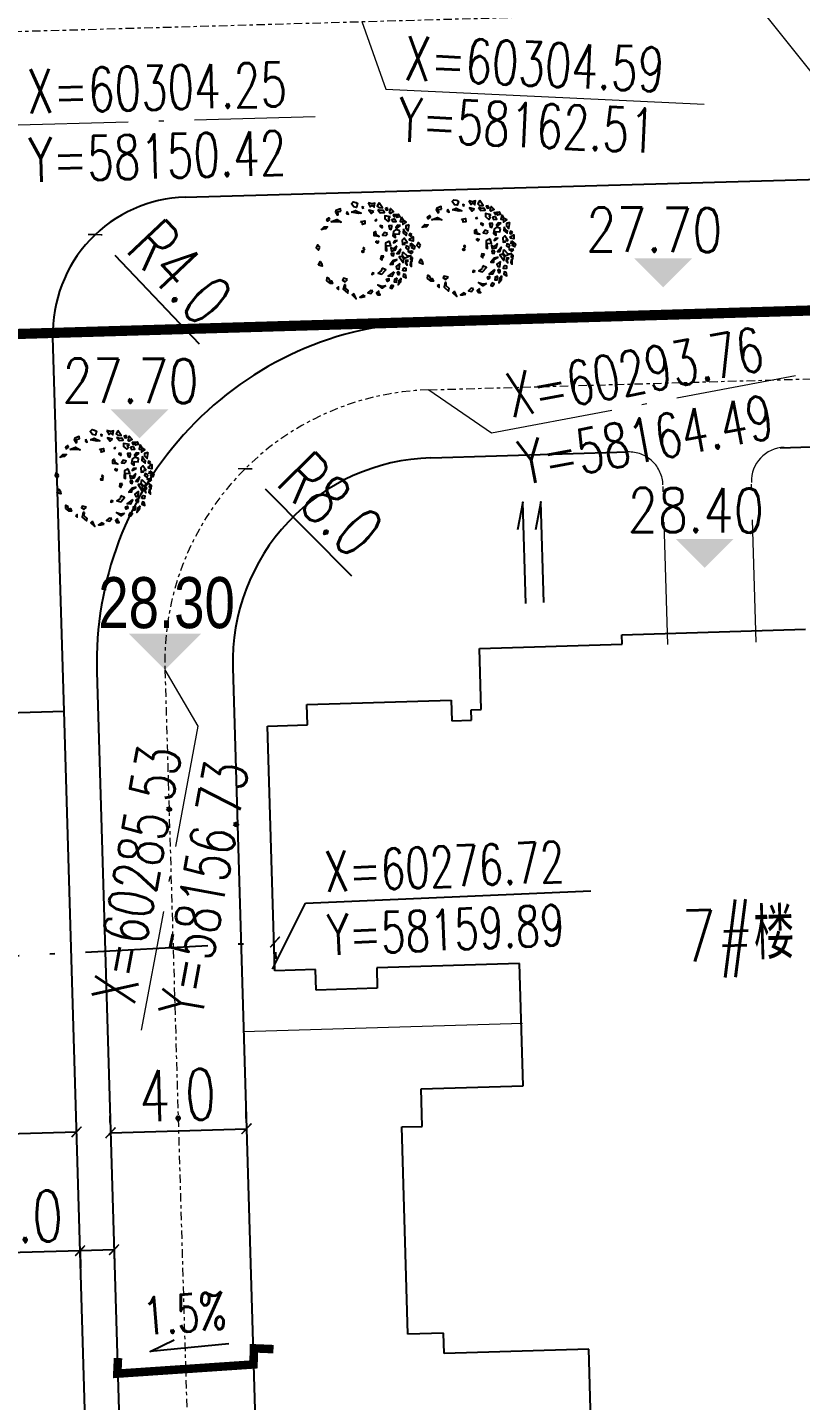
# Model space of a CAD drawing. Header units: inches. Extents: x 393 to 1582, y 246 to 1188.
# Drawn here: x 1116.71 to 1139.44, y 473.24 to 513.63 of the extents above; entities that cross this region are included whole.
import ezdxf

# ---------------------------------------------------------------- set-up
doc = ezdxf.new("R2010")
doc.units = ezdxf.units.IN
doc.header["$MEASUREMENT"] = 0
for name, pattern in [('ACAD_ISO10W100', [18.5, 12, -3, 0.5, -3]), ('CENTERX2', [4, 2.5, -0.5, 0.5, -0.5]), ('DASHED2', [0.375, 0.25, -0.125]), ('DOTE', [2.4200000000000004, 2, -0.2, 0.02, -0.2])]:
    doc.linetypes.add(name, pattern=pattern)
for name, color, linetype in [('buildcoor', 7, 'Continuous'), ('DIM', 4, 'Continuous'), ('drain', 4, 'Continuous'), ('ELEV', 1, 'Continuous'), ('GREEN', 64, 'Continuous'), ('ROAD-TEXT', 4, 'Continuous'), ('roaddim', 2, 'Continuous'), ('roadradiu', 3, 'Continuous'), ('外墙', 42, 'Continuous'), ('车库边线', 4, 'DOTE')]:
    doc.layers.add(name, color=color, linetype=linetype)
for name, color, linetype, lineweight in [('ROAD', 1, 'Continuous', 25), ('ROAD-CENTER', 7, 'CENTERX2', 18), ('ROAD-ZB', 4, 'Continuous', 15), ('walk', 2, 'Continuous', 18), ('围墙', 75, 'FENCELINE1', 15), ('建筑型号', 2, 'Continuous', 18), ('树', 84, 'Continuous', 15)]:
    doc.layers.add(name, color=color, linetype=linetype, lineweight=lineweight)
doc.styles.add('_HZTXT', font='txt.shx', dxfattribs={"width": 0.8, "bigfont": 'hztxt.shx'})
doc.styles.add('DIM_FONT', font='SIMPLEX.shx', dxfattribs={"width": 0.8})
doc.styles.add('FLS', font='', dxfattribs={"width": 0.8})
doc.styles.add('HZ', font='simplex.shx', dxfattribs={"width": 0.7, "bigfont": 'hztxt.shx'})
doc.styles.add('RO', font='romans.shx', dxfattribs={"width": 0.8})
doc.styles.get('FLS').set_extended_font_data('创艺繁隶书')
doc.linetypes.add('FENCELINE1', pattern='A,0.25,-0.1,[133,ltypeshp.shx,S=0.1,R=0,X=-0.1,Y=0],-0.1,1', length=1.45)
doc.dimstyles.new('NORMAL', dxfattribs={"dimtxt": 1.5, "dimasz": 0.3, "dimexe": 0.5, "dimexo": 0.3, "dimgap": 0.3, "dimtad": 1, "dimdec": 1, "dimzin": 1, "dimdsep": 46, "dimtxsty": 'HZ', "dimblk": 'ARCHTICK', "dimcen": 0, "dimclrt": 256, "dimadec": 0, "dimazin": 0, "dimtfac": 1, "dimtdec": 1, "dimtofl": 0, "dimtmove": 0, "dimatfit": 3, "dimldrblk": 'ARCHTICK', "dimfxl": 1, "dimtolj": 2, "dimtzin": 0, "dimarcsym": 0})

# ---------------------------------------------------------------- blocks, each defined once
blk = doc.blocks.new('_ARCHTICK')
at = {"color": 0, "linetype": 'ByBlock', "const_width": 0.15}
blk.add_lwpolyline([(-0.5, -0.5), (0.5, 0.5)], dxfattribs=at)
blk = doc.blocks.new('*D144')
at = {"layer": 'DEFPOINTS', "color": 0, "ltscale": 0.3, "transparency": 16777216}
for p in [(882.2550178935936, 640.1284098338355), (1132.977078982819, 454.4339077392135)]:
    blk.add_point(p, dxfattribs=at)
at = {"layer": 'roadradiu', "color": 0, "lineweight": -2, "ltscale": 0.3, "transparency": 16777216}
blk.add_line((887.2774950782396, 636.4085680455514), (882.2550178935936, 640.1284098338355), dxfattribs=at)
at = {"layer": 'roadradiu', "color": 0, "lineweight": -2, "ltscale": 0.3, "transparency": 16777216, "xscale": 0.3, "yscale": 0.3, "zscale": 0.3, "rotation": 143.4749139216822}
blk.add_blockref('_ARCHTICK', (882.2550178935936, 640.1284098338355), dxfattribs=at)
at = {"layer": 'roadradiu', "ltscale": 0.3, "transparency": 16777216, "insert": (885.6322688112145, 638.9337127008714), "char_height": 1.5, "attachment_point": 5, "rotation": 323.47491392168223, "style": 'HZ'}
blk.add_mtext('\\A2;R312.0', dxfattribs=at)
blk = doc.blocks.new('*D145')
at = {"layer": 'DEFPOINTS', "color": 0, "ltscale": 0.3, "transparency": 16777216}
for p in [(870.5997795228263, 623.2597136845425), (1132.977078982754, 454.4339077393371)]:
    blk.add_point(p, dxfattribs=at)
at = {"layer": 'roadradiu', "color": 0, "lineweight": -2, "ltscale": 0.3, "transparency": 16777216}
blk.add_line((881.4381460848931, 616.2858025507023), (870.5997795228263, 623.2597136845425), dxfattribs=at)
at = {"layer": 'roadradiu', "color": 0, "lineweight": -2, "ltscale": 0.3, "transparency": 16777216, "xscale": 0.3, "yscale": 0.3, "zscale": 0.3, "rotation": 147.2408788936933}
blk.add_blockref('_ARCHTICK', (870.5997795228263, 623.2597136845425), dxfattribs=at)
at = {"layer": 'roadradiu', "ltscale": 0.3, "transparency": 16777216, "insert": (879.6306179609841, 618.6974341729194), "char_height": 1.5, "attachment_point": 5, "rotation": 327.24087889369326, "style": 'HZ'}
blk.add_mtext('\\A2;R312.0', dxfattribs=at)
blk = doc.blocks.new('*D146')
at = {"layer": 'DEFPOINTS', "color": 0, "ltscale": 0.3, "transparency": 16777216}
for p in [(856.621815866559, 599.2502347645706), (1132.977078983271, 454.4339077402101)]:
    blk.add_point(p, dxfattribs=at)
at = {"layer": 'roadradiu', "color": 0, "lineweight": -2, "ltscale": 0.3, "transparency": 16777216}
blk.add_line((869.2364574053919, 592.6398809982622), (856.621815866559, 599.2502347645706), dxfattribs=at)
at = {"layer": 'roadradiu', "color": 0, "lineweight": -2, "ltscale": 0.3, "transparency": 16777216, "xscale": 0.3, "yscale": 0.3, "zscale": 0.3, "rotation": 152.3444580404491}
blk.add_blockref('_ARCHTICK', (856.621815866559, 599.2502347645706), dxfattribs=at)
at = {"layer": 'roadradiu', "ltscale": 0.3, "transparency": 16777216, "insert": (867.2215648578022, 594.8811603252689), "char_height": 1.5, "attachment_point": 5, "rotation": 332.34445804044907, "style": 'HZ'}
blk.add_mtext('\\A2;R312.0', dxfattribs=at)
blk = doc.blocks.new('*D149')
at = {"layer": 'DEFPOINTS', "color": 0, "ltscale": 0.3, "transparency": 16777216}
for p in [(834.8919699258416, 546.5711304189092), (1132.977078991871, 454.4339077363395)]:
    blk.add_point(p, dxfattribs=at)
at = {"layer": 'roadradiu', "color": 0, "lineweight": -2, "ltscale": 0.3, "transparency": 16777216}
blk.add_line((847.5652144177119, 542.6538681527171), (834.8919699258416, 546.5711304189092), dxfattribs=at)
at = {"layer": 'roadradiu', "color": 0, "lineweight": -2, "ltscale": 0.3, "transparency": 16777216, "xscale": 0.3, "yscale": 0.3, "zscale": 0.3, "rotation": 162.8237761284337}
blk.add_blockref('_ARCHTICK', (834.8919699258416, 546.5711304189092), dxfattribs=at)
at = {"layer": 'roadradiu', "ltscale": 0.3, "transparency": 16777216, "insert": (845.176283811618, 544.4912944938987), "char_height": 1.5, "attachment_point": 5, "rotation": 342.8237761284337, "style": 'HZ'}
blk.add_mtext('\\A2;R312.0', dxfattribs=at)
blk = doc.blocks.new('*D172')
at = {"layer": 'DEFPOINTS', "color": 0, "ltscale": 0.3, "transparency": 16777216}
for p in [(1118.148855289853, 481.14487102146), (1118.148855289852, 481.144871021482), (1112.651261560155, 480.9821959370157)]:
    blk.add_point(p, dxfattribs=at)
at = {"layer": 'roaddim', "color": 0, "lineweight": -2, "ltscale": 0.3, "transparency": 16777216}
for p, q in [((1112.64238837373, 481.2820646859087), (1112.636472916113, 481.4819771851928)), ((1118.139982103429, 481.4447397703531), (1118.134066645812, 481.6446522696371)), ((1112.651261560154, 480.9821959370377), (1118.148855289852, 481.144871021482))]:
    blk.add_line(p, q, dxfattribs=at)
at = {"layer": 'roaddim', "color": 0, "lineweight": -2, "ltscale": 0.3, "transparency": 16777216, "xscale": 0.3, "yscale": 0.3, "zscale": 0.3}
for p, rotation in [((1112.651261560154, 480.9821959370377), 181.6949009588253), ((1118.148855289852, 481.144871021482), 1.694900958825327)]:
    blk.add_blockref('_ARCHTICK', p, dxfattribs=dict(at, rotation=rotation))
at = {"layer": 'roaddim', "ltscale": 0.3, "transparency": 16777216, "insert": (1115.369002272518, 482.1130741003855), "char_height": 1.5, "attachment_point": 5, "rotation": 1.694900958825327, "style": 'HZ'}
blk.add_mtext('\\A2;5.5', dxfattribs=at)
blk = doc.blocks.new('*D173')
at = {"layer": 'DEFPOINTS', "color": 0, "ltscale": 0.3, "transparency": 16777216}
for p in [(1118.243568942454, 477.9440293905418), (1119.243136666819, 477.973607113533), (1119.251878167209, 477.6781914841583)]:
    blk.add_point(p, dxfattribs=at)
at = {"layer": 'roaddim', "color": 0, "lineweight": -2, "ltscale": 0.3, "transparency": 16777216}
for p, q in [((1118.252310442845, 477.6486137611671), (1115.353579227564, 477.5628388138356)), ((1119.251878167209, 477.6781914841583), (1118.252310442845, 477.6486137611671)), ((1118.252442212868, 477.6441606441341), (1118.267099226867, 477.1488325171541)), ((1119.252009937232, 477.6737383671253), (1119.266666951232, 477.1784102401454))]:
    blk.add_line(p, q, dxfattribs=at)
at = {"layer": 'roaddim', "color": 0, "lineweight": -2, "ltscale": 0.3, "transparency": 16777216, "xscale": 0.3, "yscale": 0.3, "zscale": 0.3}
for p, rotation in [((1118.252310442845, 477.6486137611671), 181.6949170066285), ((1119.251878167209, 477.6781914841583), 1.694917006628529)]:
    blk.add_blockref('_ARCHTICK', p, dxfattribs=dict(at, rotation=rotation))
at = {"layer": 'roaddim', "ltscale": 0.3, "transparency": 16777216, "insert": (1116.62195401555, 478.6508302647217), "char_height": 1.5, "attachment_point": 5, "rotation": 1.6949170066285293, "style": 'HZ'}
blk.add_mtext('\\A2;1.0', dxfattribs=at)
blk = doc.blocks.new('*D174')
at = {"layer": 'DEFPOINTS', "color": 0, "ltscale": 0.3, "transparency": 16777216}
for p in [(1119.150027869205, 481.120185672945), (1123.148277824295, 481.2384958434551), (1123.148277824295, 481.2384958434551)]:
    blk.add_point(p, dxfattribs=at)
at = {"layer": 'roaddim', "color": 0, "lineweight": -2, "ltscale": 0.3, "transparency": 16777216}
for p, q in [((1119.141154606417, 481.4200544195784), (1119.135239097891, 481.6199669173341)), ((1123.139404561506, 481.5383645900885), (1123.133489052981, 481.7382770878442)), ((1119.150027869205, 481.120185672945), (1123.148277824295, 481.2384958434551))]:
    blk.add_line(p, q, dxfattribs=at)
at = {"layer": 'roaddim', "color": 0, "lineweight": -2, "ltscale": 0.3, "transparency": 16777216, "xscale": 0.3, "yscale": 0.3, "zscale": 0.3}
for p, rotation in [((1123.148277824295, 481.2384958434551), 1.69491554966957), ((1119.150027869205, 481.120185672945), 181.6949155496696)]:
    blk.add_blockref('_ARCHTICK', p, dxfattribs=dict(at, rotation=rotation))
at = {"layer": 'roaddim', "ltscale": 0.3, "transparency": 16777216, "insert": (1121.118096426991, 482.2288813714171), "char_height": 1.5, "attachment_point": 5, "rotation": 1.69491554966957, "style": 'HZ'}
blk.add_mtext('\\A2;4.0', dxfattribs=at)
blk = doc.blocks.new('psss')
at = {"layer": 'drain', "ltscale": 3}
for points in [[(-2.979199663401232, 0.52727666348801), (0.00717558540054597, 0.5309393880161224), (-0.8080204050493194, 0.7139123538363492)], [(-2.966958536155289, -0.003638910493464209), (0, 0), (-0.8151959903043462, 0.1829729653982213)]]:
    blk.add_lwpolyline(points, dxfattribs=at)
blk = doc.blocks.new('*D370')
at = {"layer": 'DEFPOINTS', "color": 0, "linetype": 'ACAD_ISO10W100', "ltscale": 0.3, "transparency": 16777216}
for p in [(1123.10689173719, 500.6506224549585), (1128.744447906081, 494.9745357358617)]:
    blk.add_point(p, dxfattribs=at)
at = {"layer": 'roadradiu', "color": 0, "linetype": 'ACAD_ISO10W100', "lineweight": -2, "ltscale": 0.3, "transparency": 16777216}
blk.add_line((1126.242782356133, 497.4932992174635), (1123.10689173719, 500.6506224549585), dxfattribs=at)
at = {"layer": 'roadradiu', "color": 0, "linetype": 'ACAD_ISO10W100', "lineweight": -2, "ltscale": 0.3, "transparency": 16777216, "xscale": 0.3, "yscale": 0.3, "zscale": 0.3, "rotation": 134.8048701558057}
blk.add_blockref('_ARCHTICK', (1123.10689173719, 500.6506224549585), dxfattribs=at)
at = {"layer": 'roadradiu', "linetype": 'ACAD_ISO10W100', "ltscale": 0.3, "transparency": 16777216, "insert": (1125.631231784876, 499.5990368314113), "char_height": 1.5, "attachment_point": 5, "rotation": 314.8048701558057, "style": 'HZ'}
blk.add_mtext('\\A2;R8.0', dxfattribs=at)
blk = doc.blocks.new('A$C72E4118A')
at = {"layer": 'ROAD-TEXT', "const_width": 0.25}
blk.add_lwpolyline([(4.67738311913854, 1.103191714762943), (4.101842572345049, 1.096793538687052), (4.114073322169133, 0.6229896783188451), (0.128421394052566, 0.140900759754004), (0.1249942272115732, 0.6005136015883181)], dxfattribs=at)
at = {"layer": 'ROAD-TEXT'}
blk.add_lwpolyline([(3.356819772408926, 1.193641432590084), (1.057660554200993, 0.8404582833463792), (1.748017473975779, 1.227497444400797)], dxfattribs=at)
at = {"layer": 'ROAD-TEXT', "style": 'RO', "width": 0.7}
blk.add_text('1.5%', height=1.1, rotation=7.662003283342316, dxfattribs=at).set_placement((0.8719978045701282, 1.310918229777599))
blk = doc.blocks.new('*D237')
at = {"layer": 'DEFPOINTS', "color": 0, "linetype": 'ACAD_ISO10W100', "ltscale": 0.3, "transparency": 16777216}
for p in [(1123.986402837001, 486.7307649858549), (1123.986402837003, 486.7307649858186), (1090.700925478698, 484.9676751486905, -0.9369692328255609)]:
    blk.add_point(p, dxfattribs=at)
at = {"layer": 'DIM', "color": 0, "linetype": 'ACAD_ISO10W100', "lineweight": -2, "ltscale": 0.3, "transparency": 16777216}
for p, q in [((1090.7009254787, 484.9676751486542), (1123.986402837003, 486.7307649858186)), ((1124.00227121411, 486.4311849554658), (1124.012850132185, 486.2314649351702)), ((1090.716793855808, 484.6680951183014), (1090.727372773883, 484.4683750980058))]:
    blk.add_line(p, q, dxfattribs=at)
at = {"layer": 'DIM', "color": 0, "linetype": 'ACAD_ISO10W100', "lineweight": -2, "ltscale": 0.3, "transparency": 16777216, "xscale": 0.3, "yscale": 0.3, "zscale": 0.3}
for p, rotation in [((1123.986402837003, 486.7307649858186), 3.032051774220234), ((1090.7009254787, 484.9676751486542), 183.0320517742202)]:
    blk.add_blockref('_ARCHTICK', p, dxfattribs=dict(at, rotation=rotation))
at = {"layer": 'DIM', "linetype": 'ACAD_ISO10W100', "ltscale": 0.3, "transparency": 16777216, "insert": (1107.288124837968, 486.8977501735981), "char_height": 1.5, "attachment_point": 5, "rotation": 3.032051774220234, "style": 'HZ'}
blk.add_mtext('\\A2;33.3', dxfattribs=at)
blk = doc.blocks.new('GPPMTR01')
at = {"color": 0, "linetype": 'ByBlock'}
for points in [[(-0.2629462692984232, 0.454108427604193), (-0.2695533092463437, 0.4313884525779524), (-0.2483370891198075, 0.4311201640620341), (-0.2432341611944081, 0.4469651677472525)], [(-0.2145521100269007, 0.4434206345124865), (-0.2184191251649934, 0.4556669115755305), (-0.2419983376878054, 0.4750564484955148), (-0.1986527343928656, 0.4861755566688856), (-0.1987071956223864, 0.4485234731571818)], [(-0.1661580400360822, 0.4327330199821884), (-0.2074632221187771, 0.3860567107388801), (-0.1796944232738414, 0.3708567601410193), (-0.136939751103414, 0.3867562250557586), (-0.1467685834687316, 0.4091538967400805), (-0.1652991596623272, 0.406736532394988)], [(-0.1729788179896959, 0.4688807236292588), (-0.150794902167208, 0.5179200252688432), (-0.1200180935509205, 0.5164702851951389), (-0.1281290401757423, 0.4868748031436516), (-0.1436516690944788, 0.4982079171648279), (-0.1508493276844472, 0.4802681203185478), (-0.1448875640256448, 0.4701165471358614)], [(-0.1272703740756771, 0.4608785833985634), (-0.1326957303359808, 0.4285977163281774), (-0.1114795727059376, 0.4283294278122592), (-0.09649355653131922, 0.4594289326055634)], [(-0.1056669167511069, 0.5301077341899761), (-0.07307951152553828, 0.4959264380514251), (-0.0582670498972972, 0.5149161759783037), (-0.03456719235899085, 0.5035222617976133), (-0.03752968682737597, 0.5452995602437609), (-0.06419210400898144, 0.5301077341899761)], [(-0.03752968682737597, 0.4769368786859544), (-0.05530456435698251, 0.4541493181666856), (-0.04345459541151248, 0.4237658446205244), (-0.03160469789060575, 0.438957581393605)], [(0.006907685558048658, 0.4427555825474032), (-0.02567971788190592, 0.412372109001242), (-0.01975480036969901, 0.3819886354550809), (0.01579508861057028, 0.3516052511896238), (0.04541999758213975, 0.3667969879627044), (0.009870108601870453, 0.385786547328175), (0.03357012684544426, 0.4199680220281344)], [(0.00488750428143043, 0.5591320875771277), (-0.004942283387421384, 0.522511999724492), (0.01579508861057028, 0.5111181748245056), (0.0513449329504875, 0.5187139985706939)], [(0.009870108601870453, 0.4845326131514385), (0.04245748525761382, 0.4617451419128738), (0.08393238995886458, 0.4769368786859544), (0.06615749457311718, 0.4921286154590351), (0.04245748525761382, 0.4845326131514385)], [(0.1046697083884338, 0.5301077341899761), (0.08393238995886458, 0.5187139985706939), (0.09874477302008597, 0.5035222617976133), (0.1135572453620115, 0.5111181748245056)], [(0.1579945731070841, 0.4465534051397933), (0.09578226069556005, 0.4427555825474032), (0.1046697083884338, 0.412372109001242), (0.1461445238089803, 0.3933825496357715), (0.1550320607825582, 0.4161701101550404), (0.1402195884406326, 0.4275638457743227)], [(0.1313321407477589, 0.4883306143052368), (0.1372570761161067, 0.4997244392052232), (0.1342946530722849, 0.5301077341899761), (0.1728069561683055, 0.5073201736707073), (0.1461445238089803, 0.4807347905590486)], [(0.1787319808173574, 0.4769368786859544), (0.2290943332114818, 0.4959264380514251), (0.2498317409217552, 0.4731388775321562), (0.22316930856243, 0.4579471407590756), (0.2202067962379041, 0.4769368786859544), (0.2024319008521567, 0.4693410549397661), (0.1994693885276307, 0.4579471407590756)], [(0.2053944131766826, 0.438957581393605), (0.1787319808173574, 0.4199680220281344), (0.1935443638785789, 0.4047762852550539), (0.2261316423255476, 0.4161701101550404)], [(0.2676065470267984, 0.4503514062935914), (0.2527940746848728, 0.4351595802398068), (0.2409442932288814, 0.4085741078474439), (0.2735316609565545, 0.4275638457743227)], [(-0.4116768515759224, 0.3053779346073979), (-0.3644640545814815, 0.3042507657177246), (-0.3674178173970024, 0.3281527279859759), (-0.342602870648292, 0.3368543825335497), (-0.374238595350616, 0.3643005209137503), (-0.3823495687596492, 0.3347051281429671)], [(-0.3540263367420504, 0.4040750746047969), (-0.3350825783777999, 0.3712300427649974), (-0.3123625140708551, 0.3778369041515095), (-0.2925959447373191, 0.4083456385255687)], [(-0.3041535997293888, 0.3098280420241803), (-0.3426659028254095, 0.2718487447318308), (-0.2982286643610411, 0.2794445684780191)], [(-0.2977531553308311, 0.3548484620479426), (-0.258597227638719, 0.3617780731798937), (-0.2400121991436729, 0.4018472531945776), (-0.2633232124312709, 0.4000208378301383), (-0.2747105198398557, 0.3778912761003262)], [(-0.2152789442392437, 0.2946363052510997), (-0.2152789442392437, 0.2756465673242208), (-0.20639149654637, 0.2832424803511132)], [(-0.1234417942807135, 0.3136259538972744), (-0.144179228775198, 0.2946363052510997), (-0.1352917542981131, 0.2870404815049115), (-0.1145543912281919, 0.2946363052510997)], [(-0.0790044942126592, 0.4009782841012556), (-0.09677937084945872, 0.3705949891165027), (-0.06419210400898144, 0.3592010749358121), (-0.0493795843482827, 0.3705949891165027)], [(-0.03160469789060575, 0.3174239550510727), (-0.0582670498972972, 0.2946363052510997), (-0.04345459541151248, 0.2642529209856426), (-0.02271722341352081, 0.2908384826587097)], [(0.04541999758213975, 0.2946363052510997), (0.04245748525761382, 0.249061184212562), (0.1046697083884338, 0.2110818869202126), (0.1194821807303593, 0.2186777106664009), (0.06911991761693899, 0.245263272339468), (0.09578226069556005, 0.2832424803511132)], [(0.08393238995886458, 0.3705949891165027), (0.07208242994146492, 0.3440093381627315), (0.08096987763433859, 0.3212217776434627), (0.08393238995886458, 0.3440093381627315)], [(0.128369628423233, 0.3364135144165433), (0.1372570761161067, 0.2870404815049115), (0.1135572453620115, 0.2718487447318308), (0.1461445238089803, 0.2604549198318444), (0.1579945731070841, 0.3022322182779921)], [(0.1994693885276307, 0.2908384826587097), (0.1787319808173574, 0.3516052511896238), (0.2113193485450304, 0.3098280420241803)], [(0.2142818608695563, 0.3592010749358121), (0.2735316609565545, 0.3743928117088927), (0.2913064670615976, 0.4085741078474439), (0.282419019368724, 0.3364135144165433), (0.2468692285972292, 0.332615513262745)], [(0.2498317409217552, 0.3250197787972609), (0.2409442932288814, 0.2984342171241938), (0.312043874771871, 0.3022322182779921), (0.282419019368724, 0.3288176013896509)], [(0.3150063870963969, 0.4161701101550404), (0.3061189394035232, 0.4009782841012556), (0.3179688994209229, 0.3895845484819733), (0.3475938441047739, 0.3933825496357715)], [(0.3209314117454488, 0.3629990760896104), (0.3061189394035232, 0.3402115155703414), (0.3268563471137964, 0.3250197787972609), (0.3564812917976476, 0.3250197787972609), (0.3268563471137964, 0.3364135144165433)], [(0.3505561778678916, 0.3819886354550809), (0.3475938441047739, 0.3705949891165027), (0.3683312518150473, 0.3554030737820138), (0.3920310825691424, 0.3592010749358121)], [(0.3861060579200905, 0.2566570079587503), (0.3683312518150473, 0.2718487447318308), (0.3653687394905213, 0.2870404815049115), (0.377218699507921, 0.2984342171241938), (0.4009186195427203, 0.2832424803511132)], [(-0.481902910709679, 0.195890150147132), (-0.4611655029994058, 0.2072838857664143), (-0.4315405583155546, 0.1769005015009573), (-0.4522780553065321, 0.1541129409816885), (-0.4937528707270786, 0.1503151183892985), (-0.4996778060954264, 0.1769005015009573)], [(-0.4167280859736291, 0.1085378199431508), (-0.4108031506052814, 0.1503151183892985), (-0.357478375167335, 0.188294415681648), (-0.3693283351847346, 0.1617088540085809)], [(-0.393028255219534, 0.2414652711856697), (-0.4078407275614596, 0.2300714462856832), (-0.3959906782633557, 0.2262735344125891)], [(-0.2834161920191156, 0.1389212042086079), (-0.2686037196771899, 0.1806984133740515), (-0.2389788642740429, 0.165506765881675), (-0.2478663119669166, 0.1389212042086079), (-0.2626787843088422, 0.1503151183892985)], [(-0.06419210400898144, 0.2072838857664143), (-0.08492947332855197, 0.1844964145278497), (-0.1145543912281919, 0.2034859738933202), (-0.1145543912281919, 0.2186777106664009), (-0.08492947332855197, 0.2072838857664143), (-0.0523420698885974, 0.2262735344125891)], [(-0.01975480036969901, 0.188294415681648), (-0.007904768927736073, 0.1920922382740379), (0.0009827055493488537, 0.1769005015009573), (-0.01975480036969901, 0.1693046777547691)], [(0.1520696377387363, 0.1617088540085809), (0.1372570761161067, 0.1389212042086079), (0.1579945731070841, 0.1199316448431374), (0.1757694684928315, 0.1275274685893256), (0.1609570854316101, 0.1427192053624062)], [(0.1787319808173574, 0.2718487447318308), (0.1668820207999577, 0.245263272339468), (0.1846569161857051, 0.2376674485932797), (0.1994693885276307, 0.252859006804952)], [(0.2527940746848728, 0.2680509221394409), (0.2409442932288814, 0.2262735344125891), (0.2587190993339247, 0.1769005015009573), (0.2735316609565545, 0.2034859738933202), (0.2527940746848728, 0.2186777106664009)], [(0.3031564270789972, 0.2680509221394409), (0.3090814517280491, 0.2186777106664009), (0.3357438840873743, 0.2148798880740108), (0.3505561778678916, 0.2338694474394814)], [(0.3475938441047739, 0.173102500347159), (0.377218699507921, 0.1275274685893256), (0.3564812917976476, 0.09714408432386853), (0.3535187794731217, 0.1275274685893256)], [(0.4009186195427203, 0.2072838857664143), (0.3831435455955646, 0.2186777106664009), (0.3653687394905213, 0.2110818869202126), (0.3683312518150473, 0.195890150147132), (0.3920310825691424, 0.1920922382740379)], [(0.430543385665163, 0.2604549198318444), (0.4186934256477634, 0.245263272339468), (0.436468499594919, 0.2300714462856832), (0.466093354998066, 0.249061184212562)], [(0.4216559379722892, 0.165506765881675), (0.4186934256477634, 0.1351233816162179), (0.4394309226387408, 0.1199316448431374), (0.4512808826561406, 0.1389212042086079)], [(0.4423933456825628, 0.2034859738933202), (0.4512808826561406, 0.1693046777547691), (0.4868307627083394, 0.1389212042086079), (0.4720182903664139, 0.1806984133740515)], [(-0.481902910709679, 0.01358969277719271), (-0.5056028307444783, 0.02498341946840464), (-0.514490278437352, -0.02438975629235373), (-0.5056028307444783, -0.03578347851953046), (-0.4641280153239317, -0.03578347851953046), (-0.4700529506922794, -0.02438975629235373), (-0.4937528707270786, -0.01679382540932053)], [(-0.4463530306574802, 0.07055861193150559), (-0.4315405583155546, 0.05536669659701674), (-0.4137656629298072, 0.06676061077770734)], [(-0.01975480036969901, 0.03257914500581832), (-0.03456719235899085, 0.02498341946840464), (-0.02567971788190592, 0.01738756000993476), (-0.013829686439943, 0.0211854183146064)], [(0.2498317409217552, 0.08575017014317791), (0.2705691486320285, 0.06296269890461323), (0.2735316609565545, 0.0211854183146064), (0.3031564270789972, 0.05156886507655634), (0.2853815316932499, 0.1085378199431508)], [(0.4009186195427203, 0.07815434639698968), (0.3979561964988984, 0.06296269890461323), (0.3742561871833951, 0.06676061077770734), (0.377218699507921, 0.08954817129697619)], [(0.4275809626213412, 0.02498341946840464), (0.430543385665163, -0.02059175513855549), (0.377218699507921, -0.04337927101747224), (0.4098059779548898, -0.01299595817657849)], [(0.4512808826561406, 0.07435643452389558), (0.469055867322592, 0.05156886507655634), (0.4838683396645175, 0.06296269890461323), (0.4720182903664139, 0.09334617245077441)], [(-0.4670904383677534, -0.130731699430228), (-0.4641280153239317, -0.1573171718225909), (-0.481902910709679, -0.1535192599494968), (-0.4848654230342049, -0.1269337875571338)], [(-0.4374655829646065, -0.130731699430228), (-0.4285781352717328, -0.06616685832095229), (-0.3811782952021343, -0.03958140735595835), (-0.4078407275614596, -0.07756064750865711)], [(0.2557565870093988, -0.01299595817657849), (0.2409442932288814, -0.02818761638263944), (0.2527940746848728, -0.03958140735595835)], [(0.4068436441917722, -0.1193378923863823), (0.3890685702446164, -0.1383276124571204), (0.3979561964988984, -0.1763068204687656), (0.4186934256477634, -0.1535192599494968)], [(0.436468499594919, -0.06616685832095229), (0.4423933456825628, -0.09655030508290223), (0.466093354998066, -0.09655030508290223), (0.4809058273399915, -0.07376278920398549), (0.4601683303490142, -0.07756064750865711)], [(-0.4196906875788592, -0.2598612387996526), (-0.4315405583155546, -0.218083940353505), (-0.4108031506052814, -0.1877006453687521), (-0.4019157029124076, -0.214286117761115), (-0.4108031506052814, -0.2294777652534915)], [(0.1698444438437796, -0.2864467111920156), (0.1372570761161067, -0.3168301847381768), (0.1491071254142104, -0.3358198333843515), (0.1757694684928315, -0.3206280966112709)], [(0.4157310026039416, -0.218083940353505), (0.3890685702446164, -0.2332757664072897), (0.3920310825691424, -0.271254974418935), (0.4068436441917722, -0.2484675031803703)], [(-0.265641207352664, -0.3662033069305126), (-0.3041535997293888, -0.3737991306767008), (-0.2834161920191156, -0.4003846030690638), (-0.2508288242914426, -0.3927886900421714)], [(0.1876194285102311, -0.4307679873345209), (0.2113193485450304, -0.4231721635883326), (0.1876194285102311, -0.407980426815252)], [(0.2053944131766826, -0.3320219215112574), (0.1994693885276307, -0.3434156571305397), (0.2350192685798296, -0.377597042549795), (0.2942689793861236, -0.3586073046229161), (0.2735316609565545, -0.3396177452574455), (0.2350192685798296, -0.3510115701574321)], [(0.3268563471137964, -0.3054363598381903), (0.3327813717628483, -0.3282239203574591), (0.3890685702446164, -0.3130322728650827)], [(-0.1145543912281919, -0.4725451964999643), (-0.1382542487664982, -0.4383639003614132), (-0.1056669167511069, -0.4383639003614132), (-0.08492947332855197, -0.4459597241076015)], [(0.07208242994146492, -0.4801410202461526), (0.04245748525761382, -0.461151460880682), (0.06023238064336118, -0.4497577252613997), (0.06615749457311718, -0.4535556371344939), (0.09578226069556005, -0.4535556371344939), (0.09578226069556005, -0.4383639003614132), (0.1254072053794111, -0.4421618122345073), (0.1135572453620115, -0.461151460880682)]]:
    blk.add_lwpolyline(points, close=True, dxfattribs=at)
blk.add_circle((0, 0), 0.01003491861934691, dxfattribs=at)
blk = doc.blocks.new('A$C4417064F')
at = {"layer": 'GREEN', "xscale": 4.647578996463836, "yscale": 4.647578996463836, "zscale": 4.647578996463836, "rotation": 300.5404110418328}
blk.add_blockref('GPPMTR01', (0.8014980672414822, 3.068208391377993), dxfattribs=at)
blk = doc.blocks.new('*D413')
at = {"layer": 'DEFPOINTS', "color": 0, "linetype": 'ACAD_ISO10W100', "ltscale": 0.3, "transparency": 16777216}
for p in [(1118.700296535252, 507.5378609738099), (1121.455438873448, 504.6380005122911)]:
    blk.add_point(p, dxfattribs=at)
at = {"layer": 'roadradiu', "color": 0, "linetype": 'ACAD_ISO10W100', "lineweight": -2, "ltscale": 0.3, "transparency": 16777216}
blk.add_line((1121.765392386506, 504.311766210359), (1118.700296535252, 507.5378609738099), dxfattribs=at)
at = {"layer": 'roadradiu', "color": 0, "linetype": 'ACAD_ISO10W100', "lineweight": -2, "ltscale": 0.3, "transparency": 16777216, "xscale": 0.3, "yscale": 0.3, "zscale": 0.3, "rotation": 133.5340540788464}
blk.add_blockref('_ARCHTICK', (1118.700296535252, 507.5378609738099), dxfattribs=at)
at = {"layer": 'roadradiu', "linetype": 'ACAD_ISO10W100', "ltscale": 0.3, "transparency": 16777216, "insert": (1121.200693507398, 506.4305489212413), "char_height": 1.5, "attachment_point": 5, "rotation": 313.5340540788464, "style": 'HZ'}
blk.add_mtext('\\A2;R4.0', dxfattribs=at)
blk = doc.blocks.new('*D367')
at = {"layer": 'DEFPOINTS', "color": 0, "ltscale": 0.3, "transparency": 16777216}
for p in [(1102.699822334727, 855.8109969237985), (1268.803820426708, 491.9298874692677)]:
    blk.add_point(p, dxfattribs=at)
at = {"layer": 'roadradiu', "color": 0, "lineweight": -2, "ltscale": 0.3, "transparency": 16777216}
blk.add_line((1105.544353302054, 849.5795329243863), (1102.699822334727, 855.8109969237985), dxfattribs=at)
at = {"layer": 'roadradiu', "color": 0, "lineweight": -2, "ltscale": 0.3, "transparency": 16777216, "xscale": 0.5, "yscale": 0.5, "zscale": 0.5, "rotation": 114.5356906864757}
blk.add_blockref('_ARCHTICK', (1102.699822334727, 855.8109969237985), dxfattribs=at)
at = {"layer": 'roadradiu', "ltscale": 0.3, "transparency": 16777216, "insert": (1105.284905728324, 852.6764365322638), "char_height": 1.5, "attachment_point": 5, "rotation": 294.5356906864757, "style": 'HZ'}
blk.add_mtext('\\A2;R400.0', dxfattribs=at)
blk = doc.blocks.new('*D368')
at = {"layer": 'DEFPOINTS', "color": 0, "ltscale": 0.3, "transparency": 16777216}
for p in [(1082.316932487506, 845.7979993793334), (1268.803820426708, 491.9298874692678)]:
    blk.add_point(p, dxfattribs=at)
at = {"layer": 'roadradiu', "color": 0, "lineweight": -2, "ltscale": 0.3, "transparency": 16777216}
blk.add_line((1085.510520443466, 839.738007962873), (1082.316932487506, 845.7979993793334), dxfattribs=at)
at = {"layer": 'roadradiu', "color": 0, "lineweight": -2, "ltscale": 0.3, "transparency": 16777216, "xscale": 0.5, "yscale": 0.5, "zscale": 0.5, "rotation": 117.7890269071793}
blk.add_blockref('_ARCHTICK', (1082.316932487506, 845.7979993793334), dxfattribs=at)
at = {"layer": 'roadradiu', "ltscale": 0.3, "transparency": 16777216, "insert": (1085.075738869174, 842.8151966120554), "char_height": 1.5, "attachment_point": 5, "rotation": 297.7890269071793, "style": 'HZ'}
blk.add_mtext('\\A2;R400.0', dxfattribs=at)

msp = doc.modelspace()

# ---------------------------------------------------------------- linework, layer by layer
at = {"layer": 'buildcoor', "color": 0, "ltscale": 0.3}
for points in [[(1123.910125045937, 485.9279486320875), (1124.878857725359, 487.8729157524131)], [(1124.878857725359, 487.8729157524131), (1133.271199861179, 488.2315150767018)]]:
    msp.add_lwpolyline(points, dxfattribs=at)
at = {"layer": 'ELEV', "color": 0}
for points in [[(1134.550958603105, 506.8381840264402), (1136.248014877872, 506.8381840264402), (1135.399486740434, 505.9896558890096)], [(1119.149700859512, 502.3952986115392), (1120.846757134279, 502.3952986115392), (1119.998228996841, 501.5467704741087)], [(1135.77115612574, 498.5886110583152), (1137.468212400506, 498.5886110583152), (1136.619684263068, 497.7400829208846)], [(1119.687287824099, 495.7985755666514), (1121.808608167675, 495.7985755666514), (1120.747947995887, 494.7379153948633)]]:
    msp.add_solid(points, dxfattribs=at)
at = {"layer": 'ROAD', "color": 0, "linetype": 'Continuous'}
for p, q in [((1121.342171163183, 508.6363964939074), (1143.18437971415, 509.2551488538584)), ((1128.450201781388, 504.970205290977), (1219.543904994841, 507.595968477187)), ((1112.220561764779, 493.3599246650038, -2.88359340671182e-05), (1117.782538985806, 493.5245063102039))]:
    msp.add_line(p, q, dxfattribs=at)
at = {"layer": 'ROAD', "color": 0}
for p, q in [((1117.782538985813, 493.5245063102039), (1117.457188888207, 504.5196913599567)), ((1118.56853579241, 466.9617961704271), (1117.782538985813, 493.5245063102039))]:
    msp.add_line(p, q, dxfattribs=at)
at = {"layer": 'ROAD', "color": 0, "ltscale": 0.3}
for p, q in [((1138.837810052036, 501.267965238737), (1160.954534041915, 501.905476697858)), ((1128.56698265044, 500.9719106685289), (1134.364674441329, 501.143467202367)), ((1122.747072973377, 494.7970704800819), (1123.856213274784, 457.314070151012)), ((1118.748823018302, 494.6787603095791), (1119.846130949636, 457.5956306994477))]:
    msp.add_line(p, q, dxfattribs=at)
at = {"layer": 'ROAD', "color": 0, "linetype": 'ACAD_ISO10W100'}
msp.add_arc((1121.455438873448, 504.6380005122911), 4, 91.62265734170359, 181.6949009590849, dxfattribs=at)
at = {"layer": 'ROAD', "color": 0, "ltscale": 0.3}
for centre, radius in [((1128.744447906081, 494.9745357358616), 10), ((1128.744447906045, 494.9745357358543), 6)]:
    msp.add_arc(centre, radius, 91.69491554798736, 181.6949155496541, dxfattribs=at)
at = {"layer": 'ROAD-CENTER', "color": 5, "ltscale": 0.1}
for p, q in [((939.8117825666571, 508.502132171946, 0.0005925853669521697), (1138.29528024664, 514.1353921143592)), ((1128.507827565294, 502.9710356460919), (1255.711915821675, 506.637675603538)), ((1120.747947995858, 494.7379153948341), (1122.059117431113, 450.4274126452065))]:
    msp.add_line(p, q, dxfattribs=at)
msp.add_arc((1128.744447906081, 494.9745357358616), 8, 91.69491554798736, 181.6949155496541, dxfattribs=at)
at = {"layer": 'ROAD-ZB', "color": 0, "ltscale": 0.3}
for points in [[(1138.29528024664, 514.1353921143592), (1140.247195613514, 511.6921308902448)], [(1126.533989595818, 513.8015890109883), (1127.244596120146, 511.8118744172307)], [(1127.244596120146, 511.8118744172307), (1136.609752948543, 511.3783827895668)]]:
    msp.add_lwpolyline(points, dxfattribs=at)
at = {"layer": 'ROAD-ZB', "color": 0, "linetype": 'ACAD_ISO10W100', "ltscale": 0.3}
for points in [[(1116.070995205178, 510.7551590280773), (1125.167337545704, 511.0131435702052)], [(1130.347899284463, 501.7101426267828), (1139.291720350129, 503.3888518765444)], [(1128.507827565294, 502.9710356460919), (1130.347899284463, 501.7101426267828)], [(1120.747947995858, 494.7379153948414), (1121.718820144016, 493.081672104504)], [(1121.718820144016, 493.081672104504), (1120.053951634925, 484.1352642864213)]]:
    msp.add_lwpolyline(points, dxfattribs=at)
at = {"layer": 'walk', "color": 0, "linetype": 'ACAD_ISO10W100', "ltscale": 0.3}
for p, q in [((1135.532803470467, 495.4761136829757), (1135.393814525765, 500.1734804630096)), ((1138.131666079245, 495.5530106314901), (1137.992676890493, 500.250385660117))]:
    msp.add_line(p, q, dxfattribs=at)
for centre, start, end in [((1138.992239432331, 500.2799614095412), 91.69491554798736, 181.6948127617053), ((1134.394251983927, 500.1439047135855), 1.694812761705371, 91.69491554798736)]:
    msp.add_arc(centre, 1, start, end, dxfattribs=at)
at = {"layer": '围墙', "color": 0, "ltscale": 0.2}
msp.add_line((1123.063550467815, 484.1018265936282), (1131.259979491909, 484.3443629346139), dxfattribs=at)
at = {"layer": '外墙', "color": 2, "ltscale": 0.1}
for p, q in [((1134.188772635172, 495.7684716834418), (1139.586410059347, 495.928190433079)), ((1134.197054348116, 495.4885941873734), (1134.188772635172, 495.7684716834418)), ((1129.99889190709, 495.3643684932111), (1134.197054348116, 495.4885941873734)), ((1130.052131490303, 493.5651560184859), (1129.99889190709, 495.3643684932111)), ((1124.920500485897, 493.7134398398492), (1129.16864105122, 493.8391444113229)), ((1124.938247013634, 493.1137023482741), (1124.920500485897, 493.7134398398492)), ((1129.16864105122, 493.8391444113229), (1129.186387578958, 493.2394069197479)), ((1129.752265794938, 493.5562828448827), (1130.052131490303, 493.5651560184859)), ((1129.761139058807, 493.2564140990951), (1129.752265794938, 493.5562828448827)), ((1129.186387578958, 493.2394069197479), (1129.761139058807, 493.2564140990951)), ((1123.763761092633, 493.0789487314549), (1124.938247013634, 493.1137023482741)), ((1123.97671942549, 485.882098832554), (1123.763761092633, 493.0789487314549)), ((1125.176194408633, 485.917591888029), (1123.97671942549, 485.882098832554)), ((1125.19394093637, 485.3178543964539), (1125.176194408633, 485.917591888029)), ((1131.173569324384, 486.0950571654037), (1126.975406883358, 485.9708314712414)), ((1126.975406883358, 485.9708314712414), (1126.993153411096, 485.3710939796663)), ((1131.280048490808, 482.4966322159533), (1131.173569324384, 486.0950571654037)), ((1126.993153411096, 485.3710939796663), (1125.19394093637, 485.3178543964539)), ((1128.281364083356, 482.4078996675315), (1131.280048490808, 482.4966322159533)), ((1128.313896333785, 481.3083808427116), (1128.281364083356, 482.4078996675315)), ((1127.71415884221, 481.2906343149742), (1128.313896333785, 481.3083808427116)), ((1127.894581874208, 475.1933031506276), (1127.71415884221, 481.2906343149742)), ((1128.944122484464, 475.2243595741682), (1127.894581874208, 475.1933031506276)), ((1128.961869012202, 474.6246220825931), (1128.944122484464, 475.2243595741682)), ((1133.210009577525, 474.7503266540669), (1128.961869012202, 474.6246220825931)), ((1133.272122424606, 472.6512454335542), (1133.210009577525, 474.7503266540669))]:
    msp.add_line(p, q, dxfattribs=at)
at = {"layer": '车库边线', "color": 0, "linetype": 'DASHED2', "ltscale": 0.5, "const_width": 0.3, "elevation": 0.9369604230422974}
msp.add_lwpolyline([(990.2576194702282, 501.7820397265232), (1053.155092285889, 503.6432069232388), (1053.104674199859, 505.3470679203375), (1054.778941447913, 505.3966103127596), (1054.829359533936, 503.69274931569), (1101.633875051333, 505.0777260230598), (1103.577121049211, 439.4064297849464), (1106.076027389595, 439.4803736542227), (1106.726733410929, 417.489998819), (1098.730233121752, 417.2533784372491), (1098.925444928152, 410.6562659867259), (1104.42303887693, 410.818942499157), (1104.760222906197, 399.4239300845575), (1115.055609389479, 399.7285756409393), (1114.356762597521, 423.5183138390412), (1111.832489286194, 423.4436193485881), (1111.197614790931, 445.5845283024383), (1113.696521131301, 445.6584721717291), (1111.955882524251, 504.4827248558859), (1155.436852846587, 505.7693481814995), (1155.399145917612, 507.0436402196056), (1157.148380355758, 507.0954009281041), (1157.186087284748, 505.821108889998), (1217.909511355583, 507.6179449136899)], dxfattribs=at)
at = {"layer": '车库边线', "color": 0, "linetype": 'DASHED2', "ltscale": 0.5, "elevation": 0.0022894985416204}
msp.add_lwpolyline([(990.2576164170908, 501.7820396388261), (1053.155086251923, 503.6432067474735), (1053.104668166191, 505.3470677341675), (1054.778935331736, 505.3966101241522), (1054.829353417468, 503.6927491374582), (1101.633866714591, 505.0777257792716), (1103.577112705092, 439.4064297945507), (1106.076018926769, 439.4803736603272), (1106.726724945629, 417.4899989096076), (1098.730225036271, 417.2533785391125), (1098.92543684198, 410.6562661124108), (1104.42303052966, 410.8189426171294), (1104.760214557567, 399.4239302477936), (1115.055600551751, 399.7285757897108), (1114.356753757858, 423.5183138932981), (1111.832480568607, 423.4436194064538), (1111.197606077179, 445.5845282738001), (1113.696512298849, 445.6584721395766), (1111.955873698339, 504.4827245992411), (1155.436841955439, 505.7693478638167), (1155.399135026595, 507.0436398973898), (1157.148369381766, 507.0954006034363), (1157.18607631061, 505.8211085698632), (1217.909497497255, 507.6179445083172)], dxfattribs=at)

# ---------------------------------------------------------------- block references
at = {"layer": 'ROAD', "color": 0, "rotation": 91.62464345549249}
msp.add_blockref('psss', (1131.804641761171, 499.6774948028679), dxfattribs=at)
at = {"layer": 'ROAD-TEXT', "color": 0, "linetype": 'ACAD_ISO10W100', "ltscale": 0.3, "rotation": 356.9753822833728}
msp.add_blockref('A$C72E4118A', (1119.212225161793, 473.9000888903602), dxfattribs=at)
at = {"layer": '树', "color": 0, "xscale": 0.6050000000032014, "yscale": 0.6050000000032014, "zscale": 0.6050000000000001}
for p in [(1126.087405915584, 505.179965470742), (1129.048726961411, 505.2455936349571), (1118.407077553349, 498.4830072122195)]:
    msp.add_blockref('A$C4417064F', p, dxfattribs=at)

# ---------------------------------------------------------------- texts
at = {"layer": 'buildcoor', "color": 0, "ltscale": 0.3, "style": 'HZ', "width": 0.7}
for s, p in [('X=60276.72', (1125.465485008071, 488.1982900463836)), ('Y=58159.89', (1125.544995426565, 486.3399902607335))]:
    msp.add_text(s, height=1.2, rotation=2.45, dxfattribs=at).set_placement(p)
at = {"layer": 'ELEV', "color": 0, "style": 'DIM_FONT', "width": 0.8}
for s, p in [('27.70', (1133.129751180686, 507.040180400697)), ('27.70', (1117.728493437092, 502.5972949857961)), ('28.40', (1134.34994870332, 498.790607432572))]:
    msp.add_text(s, height=1.3, rotation=359.671159800125, dxfattribs=at).set_placement(p)
at = {"layer": 'ELEV', "color": 0, "style": 'FLS', "width": 0.8}
msp.add_text('28.30', height=1.5, dxfattribs=at).set_placement((1118.788898875109, 495.9622092047712))
at = {"layer": 'ROAD-ZB', "color": 0, "ltscale": 0.3, "style": 'HZ', "width": 0.7}
for s, p in [('X=60304.59', (1127.769034697174, 512.0848859149911)), ('Y=58162.51', (1127.591818875111, 510.2843996927759))]:
    msp.add_text(s, height=1.3, rotation=357.3499999998681, dxfattribs=at).set_placement(p)
at = {"layer": 'ROAD-ZB', "color": 0, "linetype": 'ACAD_ISO10W100', "ltscale": 0.3, "style": 'HZ', "width": 0.7}
for s, rotation, p in [('X=60304.25', 1.620000000010837, (1116.711547470951, 511.0984049964673)), ('Y=58150.42', 1.620000000010837, (1116.768512662989, 509.0842103765527)), ('X=60293.76', 10.63490901627501, (1130.926755478643, 502.1495177586031)), ('Y=58164.49', 10.63490901627501, (1131.298624124787, 500.1691292335955)), ('X=60285.53', 79.46000000011874, (1119.853334465357, 484.8337467495358)), ('Y=58156.73', 79.46000000011874, (1121.83433626414, 484.4651590757995))]:
    msp.add_text(s, height=1.3, rotation=rotation, dxfattribs=at).set_placement(p)
at = {"layer": '建筑型号', "color": 0, "style": '_HZTXT', "width": 0.8}
msp.add_text('7#楼', height=1.5, rotation=1.711440874576402, dxfattribs=at).set_placement((1135.974186611106, 486.1501035746692))

# ---------------------------------------------------------------- dimensions: what is measured, and where the dimension line sits
at = {"layer": 'DIM', "color": 0, "linetype": 'ACAD_ISO10W100', "ltscale": 0.3}
dim = msp.add_aligned_dim(p1=(1090.700925478699, 484.9676751486905, -0.9369692328255609), p2=(1123.986402837001, 486.7307649858549), distance=-3.632360666410698e-11, dimstyle='NORMAL', override={"dimzin": 0}, dxfattribs=at)
dim.commit()
dim.dimension.update_dxf_attribs({"geometry": '*D237', "text_midpoint": (1107.288124837968, 486.8977501735981)})
at = {"layer": 'roaddim', "color": 0, "ltscale": 0.3}
for p1, p2, distance, picture, middle in [((1112.651261560155, 480.9821959370157), (1118.148855289853, 481.14487102146), 2.201568220660237e-11, '*D172', (1115.369002272518, 482.1130741003855)), ((1119.150027869205, 481.120185672945), (1123.148277824295, 481.238495843455), 1.1364520435881565e-13, '*D174', (1121.118096426991, 482.2288813714171))]:
    dim = msp.add_aligned_dim(p1=p1, p2=p2, distance=distance, dimstyle='NORMAL', override={"dimzin": 0}, dxfattribs=at)
    dim.commit()
    dim.dimension.update_dxf_attribs({"geometry": picture, "text_midpoint": middle})
dim = msp.add_linear_dim(base=(1119.251878167209, 477.6781914841583), p1=(1118.243568942454, 477.9440293905419), p2=(1119.243136666818, 477.9736071135331), angle=1.6949170066256578, dimstyle='NORMAL', override={"dimzin": 0}, dxfattribs=at)
dim.commit()
dim.dimension.update_dxf_attribs({"geometry": '*D173', "text_midpoint": (1116.653010461997, 477.6012896522945), "dimtype": 161})
at = {"layer": 'roadradiu', "color": 0, "ltscale": 0.3}
for center, mpoint, override, picture, middle in [((1268.803820426708, 491.9298874692677), (1102.699822334727, 855.8109969237985), {"dimasz": 0.5, "dimzin": 0}, '*D367', (1104.329717816006, 852.2404135372724)), ((1268.803820426708, 491.9298874692678), (1082.316932487506, 845.7979993793334), {"dimasz": 0.5, "dimzin": 0}, '*D368', (1084.14683507541, 842.3256685312151)), ((1132.977078982819, 454.4339077392135), (882.2550178935936, 640.1284098338355), {"dimzin": 0}, '*D144', (885.007335390784, 638.0899365338526)), ((1132.977078982754, 454.4339077393371), (870.5997795228263, 623.2597136845425), {"dimzin": 0}, '*D145', (879.062454191049, 617.8144336460041)), ((1132.977078983271, 454.4339077402101), (856.621815866559, 599.2502347645706), {"dimzin": 0}, '*D146', (866.7342022188409, 593.9511185745154)), ((1132.977078991871, 454.4339077363395), (834.8919699258416, 546.5711304189092), {"dimzin": 0}, '*D149', (844.8662066199784, 543.4881234540333))]:
    dim = msp.add_radius_dim(center=center, mpoint=mpoint, dimstyle='NORMAL', override=override, dxfattribs=at)
    dim.commit()
    dim.dimension.update_dxf_attribs({"geometry": picture, "text_midpoint": middle, "dimtype": 164})
at = {"layer": 'roadradiu', "color": 0, "linetype": 'ACAD_ISO10W100', "ltscale": 0.3}
for center, mpoint, picture, middle in [((1121.455438873448, 504.6380005122911), (1118.700296535252, 507.5378609738099), '*D413', (1120.439480136249, 505.7073240574649)), ((1128.744447906081, 494.9745357358617), (1123.10689173719, 500.6506224549585), '*D370', (1124.886245402995, 498.859107584245))]:
    dim = msp.add_radius_dim(center=center, mpoint=mpoint, dimstyle='NORMAL', override={"dimzin": 0}, dxfattribs=at)
    dim.commit()
    dim.dimension.update_dxf_attribs({"geometry": picture, "text_midpoint": middle, "dimtype": 164})

doc.saveas('drawing.dxf')
